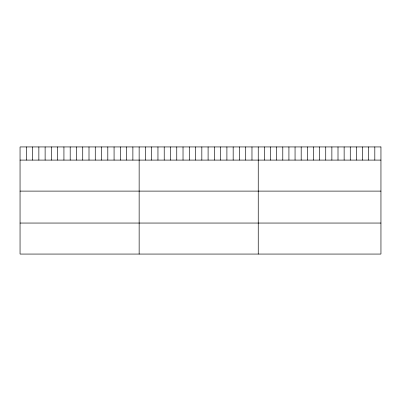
<?xml version="1.0" encoding="UTF-8"?>
<svg xmlns="http://www.w3.org/2000/svg" width="401" height="401" viewBox="0 0 401 401"><rect width="100%" height="100%" fill="white"/><g stroke="black" fill="none" stroke-linecap="round" stroke-linejoin="round"><path stroke-width="0.6" d="M20.05 160.094L380.95 160.094M20.05 191.107L380.95 191.107M20.05 223.051L380.95 223.051M374.815 146.936L374.815 160.094M368.679 146.936L368.679 160.094M362.544 146.936L362.544 160.094M356.409 146.936L356.409 160.094M350.273 146.936L350.273 160.094M344.138 146.936L344.138 160.094M338.003 146.936L338.003 160.094M331.868 146.936L331.868 160.094M325.732 146.936L325.732 160.094M319.597 146.936L319.597 160.094M313.462 146.936L313.462 160.094M307.326 146.936L307.326 160.094M301.191 146.936L301.191 160.094M295.056 146.936L295.056 160.094M288.92 146.936L288.92 160.094M282.785 146.936L282.785 160.094M276.65 146.936L276.65 160.094M270.515 146.936L270.515 160.094M264.379 146.936L264.379 160.094M258.244 146.936L258.244 254.064M251.973 146.936L251.973 160.094M245.708 146.936L245.708 160.094M239.437 146.936L239.437 160.094M233.171 146.936L233.171 160.094M226.901 146.936L226.901 160.094M220.635 146.936L220.635 160.094M214.365 146.936L214.365 160.094M208.099 146.936L208.099 160.094M201.828 146.936L201.828 160.094M195.563 146.936L195.563 160.094M189.292 146.936L189.292 160.094M183.026 146.936L183.026 160.094M176.756 146.936L176.756 160.094M170.49 146.936L170.49 160.094M164.22 146.936L164.22 160.094M157.954 146.936L157.954 160.094M151.683 146.936L151.683 160.094M145.418 146.936L145.418 160.094M139.147 146.936L139.147 254.064M132.876 146.936L132.876 160.094M126.611 146.936L126.611 160.094M120.34 146.936L120.34 160.094M114.074 146.936L114.074 160.094M107.804 146.936L107.804 160.094M101.538 146.936L101.538 160.094M95.268 146.936L95.268 160.094M89.002 146.936L89.002 160.094M82.731 146.936L82.731 160.094M76.466 146.936L76.466 160.094M70.195 146.936L70.195 160.094M63.929 146.936L63.929 160.094M57.659 146.936L57.659 160.094M51.393 146.936L51.393 160.094M45.123 146.936L45.123 160.094M38.857 146.936L38.857 160.094M32.586 146.936L32.586 160.094M26.321 146.936L26.321 160.094M380.95 146.936L20.05 146.936L20.05 254.064L380.95 254.064L380.95 146.936"/></g></svg>
